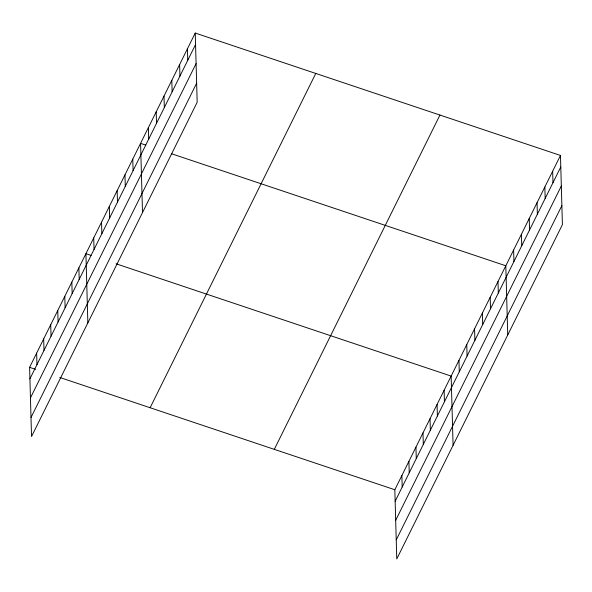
<?xml version="1.0" encoding="UTF-8"?>
<svg xmlns="http://www.w3.org/2000/svg" width="592" height="592" viewBox="0 0 592 592"><rect width="100%" height="100%" fill="white"/><g stroke="black" fill="none" stroke-linecap="round" stroke-linejoin="round"><path stroke-width="0.89" d="M195.234 33.048L197.173 102.253L31.531 436.548L29.6 367.343L195.234 33.048L560.469 155.452L562.4 224.657L396.766 558.952L394.827 489.747L560.469 155.452M29.918 378.843L195.56 44.541M30.451 397.883L196.093 63.588M30.999 417.508L196.64 83.206M150.124 407.74L315.765 73.438M274.303 449.358L439.945 115.055M395.153 501.246L560.787 166.944M395.685 520.287L561.32 185.992M396.233 539.911L561.867 205.616M145.743 145.099L140.578 143.368L142.509 212.572M171.569 153.75L505.805 265.771L507.736 334.976M91.079 255.411L85.914 253.679L87.853 322.892M116.047 263.78L451.148 376.09L453.08 445.295M29.6 367.343L35.624 369.364M59.733 377.444L394.827 489.747M552.662 171.214L552.98 182.706M544.847 186.968L545.173 198.468M537.04 202.73L537.366 214.23M529.233 218.492L529.551 229.985M521.426 234.247L521.744 245.747M513.612 250.009L513.937 261.509M497.998 281.526L498.316 293.025M490.191 297.288L490.509 308.787M482.384 313.05L482.702 324.542M474.569 328.804L474.895 340.304M466.762 344.566L467.088 356.066M458.955 360.328L459.274 371.82M444.104 390.291L444.429 401.79M437.066 404.499L437.384 415.998M430.029 418.707L430.347 430.206M422.984 432.915L423.31 444.414M415.947 447.123L416.272 458.622M408.909 461.331L409.227 472.83M401.872 475.539L402.19 487.038M187.427 48.803L187.753 60.303M179.62 64.565L179.938 76.065M171.813 80.327L172.131 91.819M164.006 96.082L164.324 107.581M156.192 111.844L156.517 123.343M148.385 127.606L148.71 139.098M132.771 159.122L133.089 170.622M124.956 174.884L125.282 186.384M117.149 190.646L117.475 202.138M109.342 206.401L109.661 217.9M101.535 222.163L101.854 233.662M93.728 237.925L94.047 249.417M78.877 267.887L79.195 279.387M71.839 282.095L72.157 293.595M64.794 296.303L65.12 307.803M57.757 310.511L58.083 322.011M50.72 324.719L51.038 336.219M43.682 338.927L44 350.427M36.637 353.135L36.963 364.635"/></g></svg>
